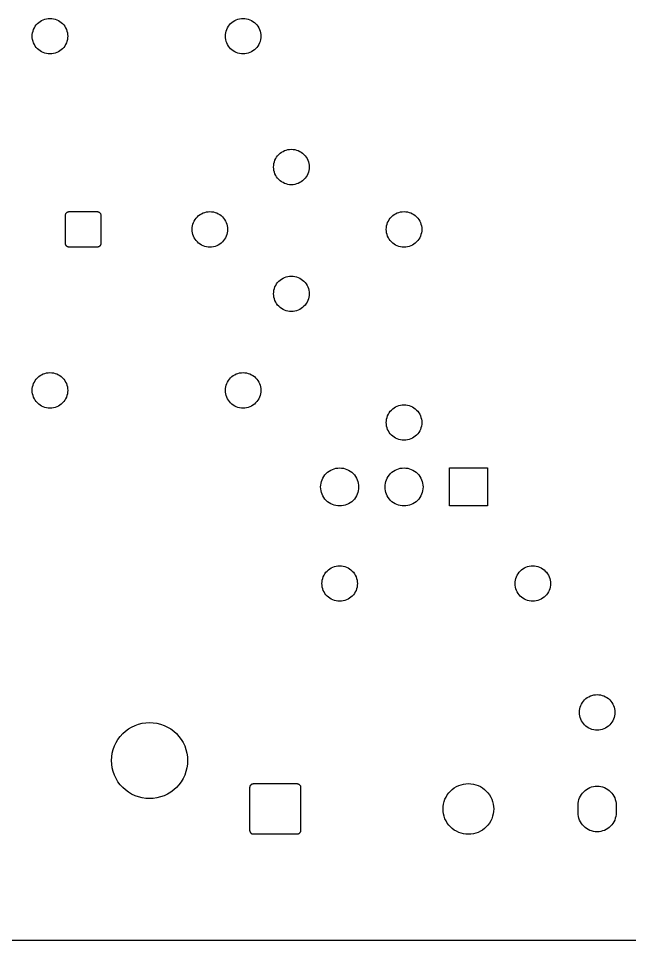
# Model space of a CAD drawing. Header units: millimetres. Extents: x 0 to 102, y 0 to 73.
# Drawn here: x 50.83 to 74.94, y 0 to 36.37 of the extents above; entities that cross this region are included whole.
import ezdxf

# ---------------------------------------------------------------- set-up
doc = ezdxf.new("R2010")
doc.units = ezdxf.units.MM
doc.layers.add('MASK_OPENINGS', color=5, linetype='Continuous')
doc.layers.add('OUTLINE', color=1, linetype='Continuous')

msp = doc.modelspace()

# ---------------------------------------------------------------- linework, layer by layer
at = {"layer": 'MASK_OPENINGS', "color": 5}
for points in [[(52.61101, 35.226), (52.56489, 35.17511), (52.514, 35.12899), (52.45883, 35.08807), (52.39992, 35.05276), (52.33783, 35.0234), (52.27316, 35.00026), (52.20654, 34.98357), (52.1386, 34.97349), (52.07, 34.97012), (52.0014, 34.97349), (51.93346, 34.98357), (51.86684, 35.00026), (51.80217, 35.0234), (51.74008, 35.05276), (51.68117, 35.08807), (51.626, 35.12899), (51.57511, 35.17511), (51.52899, 35.226), (51.48807, 35.28117), (51.45276, 35.34008), (51.4234, 35.40217), (51.40026, 35.46684), (51.38357, 35.53346), (51.37349, 35.6014), (51.37012, 35.67), (51.37349, 35.7386), (51.38357, 35.80654), (51.40026, 35.87316), (51.4234, 35.93783), (51.45276, 35.99992), (51.48807, 36.05883), (51.52899, 36.114), (51.57511, 36.16489), (51.626, 36.21101), (51.68117, 36.25193), (51.74008, 36.28724), (51.80217, 36.3166), (51.86684, 36.33974), (51.93346, 36.35643), (52.0014, 36.36651), (52.07, 36.36988), (52.1386, 36.36651), (52.20654, 36.35643), (52.27316, 36.33974), (52.33783, 36.3166), (52.39992, 36.28724), (52.45883, 36.25193), (52.514, 36.21101), (52.56489, 36.16489), (52.61101, 36.114), (52.65193, 36.05883), (52.68724, 35.99992), (52.7166, 35.93783), (52.73974, 35.87316), (52.75643, 35.80654), (52.76651, 35.7386), (52.76988, 35.67), (52.76651, 35.6014), (52.75643, 35.53346), (52.73974, 35.46684), (52.7166, 35.40217), (52.68724, 35.34008), (52.65193, 35.28117), (52.61101, 35.226)], [(60.18489, 35.17511), (60.134, 35.12899), (60.07883, 35.08807), (60.01992, 35.05276), (59.95783, 35.0234), (59.89316, 35.00026), (59.82654, 34.98357), (59.7586, 34.97349), (59.69, 34.97012), (59.6214, 34.97349), (59.55346, 34.98357), (59.48684, 35.00026), (59.42217, 35.0234), (59.36008, 35.05276), (59.30117, 35.08807), (59.246, 35.12899), (59.19511, 35.17511), (59.14899, 35.226), (59.10807, 35.28117), (59.07276, 35.34008), (59.0434, 35.40217), (59.02026, 35.46684), (59.00357, 35.53346), (58.99349, 35.6014), (58.99012, 35.67), (58.99349, 35.7386), (59.00357, 35.80654), (59.02026, 35.87316), (59.0434, 35.93783), (59.07276, 35.99992), (59.10807, 36.05883), (59.14899, 36.114), (59.19511, 36.16489), (59.246, 36.21101), (59.30117, 36.25193), (59.36008, 36.28724), (59.42217, 36.3166), (59.48684, 36.33974), (59.55346, 36.35643), (59.6214, 36.36651), (59.69, 36.36988), (59.7586, 36.36651), (59.82654, 36.35643), (59.89316, 36.33974), (59.95783, 36.3166), (60.01992, 36.28724), (60.07883, 36.25193), (60.134, 36.21101), (60.18489, 36.16489), (60.23101, 36.114), (60.27193, 36.05883), (60.30724, 35.99992), (60.3366, 35.93783), (60.35974, 35.87316), (60.37643, 35.80654), (60.38651, 35.7386), (60.38988, 35.67), (60.38651, 35.6014), (60.37643, 35.53346), (60.35974, 35.46684), (60.3366, 35.40217), (60.30724, 35.34008), (60.27193, 35.28117), (60.23101, 35.226), (60.18489, 35.17511)], [(62.08989, 30.01511), (62.039, 29.96899), (61.98383, 29.92807), (61.92492, 29.89276), (61.86283, 29.8634), (61.79816, 29.84026), (61.73154, 29.82357), (61.6636, 29.81349), (61.595, 29.81012), (61.5264, 29.81349), (61.45846, 29.82357), (61.39184, 29.84026), (61.32717, 29.8634), (61.26508, 29.89276), (61.20617, 29.92807), (61.151, 29.96899), (61.10011, 30.01511), (61.05399, 30.066), (61.01307, 30.12117), (60.97776, 30.18008), (60.9484, 30.24217), (60.92526, 30.30684), (60.90857, 30.37346), (60.89849, 30.4414), (60.89512, 30.51), (60.89849, 30.5786), (60.90857, 30.64654), (60.92526, 30.71316), (60.9484, 30.77783), (60.97776, 30.83992), (61.01307, 30.89883), (61.05399, 30.954), (61.10011, 31.00489), (61.151, 31.05101), (61.20617, 31.09193), (61.26508, 31.12724), (61.32717, 31.1566), (61.39184, 31.17974), (61.45846, 31.19643), (61.5264, 31.20651), (61.595, 31.20988), (61.6636, 31.20651), (61.73154, 31.19643), (61.79816, 31.17974), (61.86283, 31.1566), (61.92492, 31.12724), (61.98383, 31.09193), (62.039, 31.05101), (62.08989, 31.00489), (62.13601, 30.954), (62.17693, 30.89883), (62.21224, 30.83992), (62.2416, 30.77783), (62.26474, 30.71316), (62.28143, 30.64654), (62.29151, 30.5786), (62.29488, 30.51), (62.29151, 30.4414), (62.28143, 30.37346), (62.26474, 30.30684), (62.2416, 30.24217), (62.21224, 30.18008), (62.17693, 30.12117), (62.13601, 30.066), (62.08989, 30.01511)], [(54.05462, 27.41673), (54.04586, 27.40492), (54.03598, 27.39402), (54.02508, 27.38414), (54.01327, 27.37538), (54.00065, 27.36782), (53.98736, 27.36153), (53.97351, 27.35657), (53.95924, 27.353), (53.94469, 27.35084), (53.92755, 27.35), (52.83245, 27.35), (52.81531, 27.35084), (52.80076, 27.353), (52.78649, 27.35657), (52.77264, 27.36153), (52.75935, 27.36782), (52.74673, 27.37538), (52.73492, 27.38414), (52.72402, 27.39402), (52.71414, 27.40492), (52.70538, 27.41673), (52.69782, 27.42935), (52.69153, 27.44264), (52.68657, 27.45649), (52.683, 27.47076), (52.68084, 27.48531), (52.68, 27.50245), (52.68, 28.59755), (52.68084, 28.61469), (52.683, 28.62924), (52.68657, 28.64351), (52.69153, 28.65736), (52.69782, 28.67065), (52.70538, 28.68327), (52.71414, 28.69508), (52.72402, 28.70598), (52.73492, 28.71586), (52.74673, 28.72462), (52.75935, 28.73218), (52.77264, 28.73847), (52.78649, 28.74343), (52.80076, 28.747), (52.81531, 28.74916), (52.83245, 28.75), (53.92755, 28.75), (53.94469, 28.74916), (53.95924, 28.747), (53.97351, 28.74343), (53.98736, 28.73847), (54.00065, 28.73218), (54.01327, 28.72462), (54.02508, 28.71586), (54.03598, 28.70598), (54.04586, 28.69508), (54.05462, 28.68327), (54.06218, 28.67065), (54.06847, 28.65736), (54.07343, 28.64351), (54.077, 28.62924), (54.07916, 28.61469), (54.08, 28.59755), (54.08, 27.50245), (54.07916, 27.48531), (54.077, 27.47076), (54.07343, 27.45649), (54.06847, 27.44264), (54.06218, 27.42935), (54.05462, 27.41673)], [(58.92101, 27.606), (58.87489, 27.55511), (58.824, 27.50899), (58.76883, 27.46807), (58.70992, 27.43276), (58.64783, 27.4034), (58.58316, 27.38026), (58.51654, 27.36357), (58.4486, 27.35349), (58.38, 27.35012), (58.3114, 27.35349), (58.24346, 27.36357), (58.17684, 27.38026), (58.11217, 27.4034), (58.05008, 27.43276), (57.99117, 27.46807), (57.936, 27.50899), (57.88511, 27.55511), (57.83899, 27.606), (57.79807, 27.66117), (57.76276, 27.72008), (57.7334, 27.78217), (57.71026, 27.84684), (57.69357, 27.91346), (57.68349, 27.9814), (57.68012, 28.05), (57.68349, 28.1186), (57.69357, 28.18654), (57.71026, 28.25316), (57.7334, 28.31783), (57.76276, 28.37992), (57.79807, 28.43883), (57.83899, 28.494), (57.88511, 28.54489), (57.936, 28.59101), (57.99117, 28.63193), (58.05008, 28.66724), (58.11217, 28.6966), (58.17684, 28.71974), (58.24346, 28.73643), (58.3114, 28.74651), (58.38, 28.74988), (58.4486, 28.74651), (58.51654, 28.73643), (58.58316, 28.71974), (58.64783, 28.6966), (58.70992, 28.66724), (58.76883, 28.63193), (58.824, 28.59101), (58.87489, 28.54489), (58.92101, 28.494), (58.96193, 28.43883), (58.99724, 28.37992), (59.0266, 28.31783), (59.04974, 28.25316), (59.06643, 28.18654), (59.07651, 28.1186), (59.07988, 28.05), (59.07651, 27.9814), (59.06643, 27.91346), (59.04974, 27.84684), (59.0266, 27.78217), (58.99724, 27.72008), (58.96193, 27.66117), (58.92101, 27.606)], [(66.53489, 27.55511), (66.484, 27.50899), (66.42883, 27.46807), (66.36992, 27.43276), (66.30783, 27.4034), (66.24316, 27.38026), (66.17654, 27.36357), (66.1086, 27.35349), (66.04, 27.35012), (65.9714, 27.35349), (65.90346, 27.36357), (65.83684, 27.38026), (65.77217, 27.4034), (65.71008, 27.43276), (65.65117, 27.46807), (65.596, 27.50899), (65.54511, 27.55511), (65.49899, 27.606), (65.45807, 27.66117), (65.42276, 27.72008), (65.3934, 27.78217), (65.37026, 27.84684), (65.35357, 27.91346), (65.34349, 27.9814), (65.34012, 28.05), (65.34349, 28.1186), (65.35357, 28.18654), (65.37026, 28.25316), (65.3934, 28.31783), (65.42276, 28.37992), (65.45807, 28.43883), (65.49899, 28.494), (65.54511, 28.54489), (65.596, 28.59101), (65.65117, 28.63193), (65.71008, 28.66724), (65.77217, 28.6966), (65.83684, 28.71974), (65.90346, 28.73643), (65.9714, 28.74651), (66.04, 28.74988), (66.1086, 28.74651), (66.17654, 28.73643), (66.24316, 28.71974), (66.30783, 28.6966), (66.36992, 28.66724), (66.42883, 28.63193), (66.484, 28.59101), (66.53489, 28.54489), (66.58101, 28.494), (66.62193, 28.43883), (66.65724, 28.37992), (66.6866, 28.31783), (66.70974, 28.25316), (66.72643, 28.18654), (66.73651, 28.1186), (66.73988, 28.05), (66.73651, 27.9814), (66.72643, 27.91346), (66.70974, 27.84684), (66.6866, 27.78217), (66.65724, 27.72008), (66.62193, 27.66117), (66.58101, 27.606), (66.53489, 27.55511)], [(62.13601, 25.066), (62.08989, 25.01511), (62.039, 24.96899), (61.98383, 24.92807), (61.92492, 24.89276), (61.86283, 24.8634), (61.79816, 24.84026), (61.73154, 24.82357), (61.6636, 24.81349), (61.595, 24.81012), (61.5264, 24.81349), (61.45846, 24.82357), (61.39184, 24.84026), (61.32717, 24.8634), (61.26508, 24.89276), (61.20617, 24.92807), (61.151, 24.96899), (61.10011, 25.01511), (61.05399, 25.066), (61.01307, 25.12117), (60.97776, 25.18008), (60.9484, 25.24217), (60.92526, 25.30684), (60.90857, 25.37346), (60.89849, 25.4414), (60.89512, 25.51), (60.89849, 25.5786), (60.90857, 25.64654), (60.92526, 25.71316), (60.9484, 25.77783), (60.97776, 25.83992), (61.01307, 25.89883), (61.05399, 25.954), (61.10011, 26.00489), (61.151, 26.05101), (61.20617, 26.09193), (61.26508, 26.12724), (61.32717, 26.1566), (61.39184, 26.17974), (61.45846, 26.19643), (61.5264, 26.20651), (61.595, 26.20988), (61.6636, 26.20651), (61.73154, 26.19643), (61.79816, 26.17974), (61.86283, 26.1566), (61.92492, 26.12724), (61.98383, 26.09193), (62.039, 26.05101), (62.08989, 26.00489), (62.13601, 25.954), (62.17693, 25.89883), (62.21224, 25.83992), (62.2416, 25.77783), (62.26474, 25.71316), (62.28143, 25.64654), (62.29151, 25.5786), (62.29488, 25.51), (62.29151, 25.4414), (62.28143, 25.37346), (62.26474, 25.30684), (62.2416, 25.24217), (62.21224, 25.18008), (62.17693, 25.12117), (62.13601, 25.066)], [(52.56489, 21.20511), (52.514, 21.15899), (52.45883, 21.11807), (52.39992, 21.08276), (52.33783, 21.0534), (52.27316, 21.03026), (52.20654, 21.01357), (52.1386, 21.00349), (52.07, 21.00012), (52.0014, 21.00349), (51.93346, 21.01357), (51.86684, 21.03026), (51.80217, 21.0534), (51.74008, 21.08276), (51.68117, 21.11807), (51.626, 21.15899), (51.57511, 21.20511), (51.52899, 21.256), (51.48807, 21.31117), (51.45276, 21.37008), (51.4234, 21.43217), (51.40026, 21.49684), (51.38357, 21.56346), (51.37349, 21.6314), (51.37012, 21.7), (51.37349, 21.7686), (51.38357, 21.83654), (51.40026, 21.90316), (51.4234, 21.96783), (51.45276, 22.02992), (51.48807, 22.08883), (51.52899, 22.144), (51.57511, 22.19489), (51.626, 22.24101), (51.68117, 22.28193), (51.74008, 22.31724), (51.80217, 22.3466), (51.86684, 22.36974), (51.93346, 22.38643), (52.0014, 22.39651), (52.07, 22.39988), (52.1386, 22.39651), (52.20654, 22.38643), (52.27316, 22.36974), (52.33783, 22.3466), (52.39992, 22.31724), (52.45883, 22.28193), (52.514, 22.24101), (52.56489, 22.19489), (52.61101, 22.144), (52.65193, 22.08883), (52.68724, 22.02992), (52.7166, 21.96783), (52.73974, 21.90316), (52.75643, 21.83654), (52.76651, 21.7686), (52.76988, 21.7), (52.76651, 21.6314), (52.75643, 21.56346), (52.73974, 21.49684), (52.7166, 21.43217), (52.68724, 21.37008), (52.65193, 21.31117), (52.61101, 21.256), (52.56489, 21.20511)], [(60.18489, 21.20511), (60.134, 21.15899), (60.07883, 21.11807), (60.01992, 21.08276), (59.95783, 21.0534), (59.89316, 21.03026), (59.82654, 21.01357), (59.7586, 21.00349), (59.69, 21.00012), (59.6214, 21.00349), (59.55346, 21.01357), (59.48684, 21.03026), (59.42217, 21.0534), (59.36008, 21.08276), (59.30117, 21.11807), (59.246, 21.15899), (59.19511, 21.20511), (59.14899, 21.256), (59.10807, 21.31117), (59.07276, 21.37008), (59.0434, 21.43217), (59.02026, 21.49684), (59.00357, 21.56346), (58.99349, 21.6314), (58.99012, 21.7), (58.99349, 21.7686), (59.00357, 21.83654), (59.02026, 21.90316), (59.0434, 21.96783), (59.07276, 22.02992), (59.10807, 22.08883), (59.14899, 22.144), (59.19511, 22.19489), (59.246, 22.24101), (59.30117, 22.28193), (59.36008, 22.31724), (59.42217, 22.3466), (59.48684, 22.36974), (59.55346, 22.38643), (59.6214, 22.39651), (59.69, 22.39988), (59.7586, 22.39651), (59.82654, 22.38643), (59.89316, 22.36974), (59.95783, 22.3466), (60.01992, 22.31724), (60.07883, 22.28193), (60.134, 22.24101), (60.18489, 22.19489), (60.23101, 22.144), (60.27193, 22.08883), (60.30724, 22.02992), (60.3366, 21.96783), (60.35974, 21.90316), (60.37643, 21.83654), (60.38651, 21.7686), (60.38988, 21.7), (60.38651, 21.6314), (60.37643, 21.56346), (60.35974, 21.49684), (60.3366, 21.43217), (60.30724, 21.37008), (60.27193, 21.31117), (60.23101, 21.256), (60.18489, 21.20511)], [(66.53489, 19.93511), (66.484, 19.88899), (66.42883, 19.84807), (66.36992, 19.81276), (66.30783, 19.7834), (66.24316, 19.76026), (66.17654, 19.74357), (66.1086, 19.73349), (66.04, 19.73012), (65.9714, 19.73349), (65.90346, 19.74357), (65.83684, 19.76026), (65.77217, 19.7834), (65.71008, 19.81276), (65.65117, 19.84807), (65.596, 19.88899), (65.54511, 19.93511), (65.49899, 19.986), (65.45807, 20.04117), (65.42276, 20.10008), (65.3934, 20.16217), (65.37026, 20.22684), (65.35357, 20.29346), (65.34349, 20.3614), (65.34012, 20.43), (65.34349, 20.4986), (65.35357, 20.56654), (65.37026, 20.63316), (65.3934, 20.69783), (65.42276, 20.75992), (65.45807, 20.81883), (65.49899, 20.874), (65.54511, 20.92489), (65.596, 20.97101), (65.65117, 21.01193), (65.71008, 21.04724), (65.77217, 21.0766), (65.83684, 21.09974), (65.90346, 21.11643), (65.9714, 21.12651), (66.04, 21.12988), (66.1086, 21.12651), (66.17654, 21.11643), (66.24316, 21.09974), (66.30783, 21.0766), (66.36992, 21.04724), (66.42883, 21.01193), (66.484, 20.97101), (66.53489, 20.92489), (66.58101, 20.874), (66.62193, 20.81883), (66.65724, 20.75992), (66.6866, 20.69783), (66.70974, 20.63316), (66.72643, 20.56654), (66.73651, 20.4986), (66.73988, 20.43), (66.73651, 20.3614), (66.72643, 20.29346), (66.70974, 20.22684), (66.6866, 20.16217), (66.65724, 20.10008), (66.62193, 20.04117), (66.58101, 19.986), (66.53489, 19.93511)], [(64.03024, 17.35976), (63.97572, 17.31034), (63.91661, 17.2665), (63.85349, 17.22867), (63.78697, 17.1972), (63.71768, 17.17241), (63.64629, 17.15453), (63.5735, 17.14373), (63.5, 17.14012), (63.4265, 17.14373), (63.35371, 17.15453), (63.28232, 17.17241), (63.21303, 17.1972), (63.14651, 17.22867), (63.08339, 17.2665), (63.02428, 17.31034), (62.96976, 17.35976), (62.92034, 17.41428), (62.8765, 17.47339), (62.83867, 17.53651), (62.8072, 17.60303), (62.78241, 17.67232), (62.76453, 17.74371), (62.75373, 17.8165), (62.75012, 17.89), (62.75373, 17.9635), (62.76453, 18.03629), (62.78241, 18.10768), (62.8072, 18.17697), (62.83867, 18.24349), (62.8765, 18.30661), (62.92034, 18.36572), (62.96976, 18.42024), (63.02428, 18.46966), (63.08339, 18.5135), (63.14651, 18.55133), (63.21303, 18.5828), (63.28232, 18.60759), (63.35371, 18.62547), (63.4265, 18.63627), (63.5, 18.63988), (63.5735, 18.63627), (63.64629, 18.62547), (63.71768, 18.60759), (63.78697, 18.5828), (63.85349, 18.55133), (63.91661, 18.5135), (63.97572, 18.46966), (64.03024, 18.42024), (64.07966, 18.36572), (64.1235, 18.30661), (64.16133, 18.24349), (64.1928, 18.17697), (64.21759, 18.10768), (64.23547, 18.03629), (64.24627, 17.9635), (64.24988, 17.89), (64.24627, 17.8165), (64.23547, 17.74371), (64.21759, 17.67232), (64.1928, 17.60303), (64.16133, 17.53651), (64.1235, 17.47339), (64.07966, 17.41428), (64.03024, 17.35976)], [(66.57024, 17.35976), (66.51572, 17.31034), (66.45661, 17.2665), (66.39349, 17.22867), (66.32697, 17.1972), (66.25768, 17.17241), (66.18629, 17.15453), (66.1135, 17.14373), (66.04, 17.14012), (65.9665, 17.14373), (65.89371, 17.15453), (65.82232, 17.17241), (65.75303, 17.1972), (65.68651, 17.22867), (65.62339, 17.2665), (65.56428, 17.31034), (65.50976, 17.35976), (65.46034, 17.41428), (65.4165, 17.47339), (65.37867, 17.53651), (65.3472, 17.60303), (65.32241, 17.67232), (65.30453, 17.74371), (65.29373, 17.8165), (65.29012, 17.89), (65.29373, 17.9635), (65.30453, 18.03629), (65.32241, 18.10768), (65.3472, 18.17697), (65.37867, 18.24349), (65.4165, 18.30661), (65.46034, 18.36572), (65.50976, 18.42024), (65.56428, 18.46966), (65.62339, 18.5135), (65.68651, 18.55133), (65.75303, 18.5828), (65.82232, 18.60759), (65.89371, 18.62547), (65.9665, 18.63627), (66.04, 18.63988), (66.1135, 18.63627), (66.18629, 18.62547), (66.25768, 18.60759), (66.32697, 18.5828), (66.39349, 18.55133), (66.45661, 18.5135), (66.51572, 18.46966), (66.57024, 18.42024), (66.61966, 18.36572), (66.6635, 18.30661), (66.70133, 18.24349), (66.7328, 18.17697), (66.75759, 18.10768), (66.77547, 18.03629), (66.78627, 17.9635), (66.78988, 17.89), (66.78627, 17.8165), (66.77547, 17.74371), (66.75759, 17.67232), (66.7328, 17.60303), (66.70133, 17.53651), (66.6635, 17.47339), (66.61966, 17.41428), (66.57024, 17.35976)], [(67.83, 17.14), (67.83, 18.64), (69.33, 18.64), (69.33, 17.14), (67.83, 17.14)], [(63.99489, 13.58511), (63.944, 13.53899), (63.88883, 13.49807), (63.82992, 13.46276), (63.76783, 13.4334), (63.70316, 13.41026), (63.63654, 13.39357), (63.5686, 13.38349), (63.5, 13.38012), (63.4314, 13.38349), (63.36346, 13.39357), (63.29684, 13.41026), (63.23217, 13.4334), (63.17008, 13.46276), (63.11117, 13.49807), (63.056, 13.53899), (63.00511, 13.58511), (62.95899, 13.636), (62.91807, 13.69117), (62.88276, 13.75008), (62.8534, 13.81217), (62.83026, 13.87684), (62.81357, 13.94346), (62.80349, 14.0114), (62.80012, 14.08), (62.80349, 14.1486), (62.81357, 14.21654), (62.83026, 14.28316), (62.8534, 14.34783), (62.88276, 14.40992), (62.91807, 14.46883), (62.95899, 14.524), (63.00511, 14.57489), (63.056, 14.62101), (63.11117, 14.66193), (63.17008, 14.69724), (63.23217, 14.7266), (63.29684, 14.74974), (63.36346, 14.76643), (63.4314, 14.77651), (63.5, 14.77988), (63.5686, 14.77651), (63.63654, 14.76643), (63.70316, 14.74974), (63.76783, 14.7266), (63.82992, 14.69724), (63.88883, 14.66193), (63.944, 14.62101), (63.99489, 14.57489), (64.04101, 14.524), (64.08193, 14.46883), (64.11724, 14.40992), (64.1466, 14.34783), (64.16974, 14.28316), (64.18643, 14.21654), (64.19651, 14.1486), (64.19988, 14.08), (64.19651, 14.0114), (64.18643, 13.94346), (64.16974, 13.87684), (64.1466, 13.81217), (64.11724, 13.75008), (64.08193, 13.69117), (64.04101, 13.636), (63.99489, 13.58511)], [(71.61489, 13.58511), (71.564, 13.53899), (71.50883, 13.49807), (71.44992, 13.46276), (71.38783, 13.4334), (71.32316, 13.41026), (71.25654, 13.39357), (71.1886, 13.38349), (71.12, 13.38012), (71.0514, 13.38349), (70.98346, 13.39357), (70.91684, 13.41026), (70.85217, 13.4334), (70.79008, 13.46276), (70.73117, 13.49807), (70.676, 13.53899), (70.62511, 13.58511), (70.57899, 13.636), (70.53807, 13.69117), (70.50276, 13.75008), (70.4734, 13.81217), (70.45026, 13.87684), (70.43357, 13.94346), (70.42349, 14.0114), (70.42012, 14.08), (70.42349, 14.1486), (70.43357, 14.21654), (70.45026, 14.28316), (70.4734, 14.34783), (70.50276, 14.40992), (70.53807, 14.46883), (70.57899, 14.524), (70.62511, 14.57489), (70.676, 14.62101), (70.73117, 14.66193), (70.79008, 14.69724), (70.85217, 14.7266), (70.91684, 14.74974), (70.98346, 14.76643), (71.0514, 14.77651), (71.12, 14.77988), (71.1886, 14.77651), (71.25654, 14.76643), (71.32316, 14.74974), (71.38783, 14.7266), (71.44992, 14.69724), (71.50883, 14.66193), (71.564, 14.62101), (71.61489, 14.57489), (71.66101, 14.524), (71.70193, 14.46883), (71.73724, 14.40992), (71.7666, 14.34783), (71.78974, 14.28316), (71.80643, 14.21654), (71.81651, 14.1486), (71.81988, 14.08), (71.81651, 14.0114), (71.80643, 13.94346), (71.78974, 13.87684), (71.7666, 13.81217), (71.73724, 13.75008), (71.70193, 13.69117), (71.66101, 13.636), (71.61489, 13.58511)], [(74.15489, 8.50511), (74.104, 8.45899), (74.04883, 8.41807), (73.98992, 8.38276), (73.92783, 8.3534), (73.86316, 8.33026), (73.79654, 8.31357), (73.7286, 8.30349), (73.66, 8.30012), (73.5914, 8.30349), (73.52346, 8.31357), (73.45684, 8.33026), (73.39217, 8.3534), (73.33008, 8.38276), (73.27117, 8.41807), (73.216, 8.45899), (73.16511, 8.50511), (73.11899, 8.556), (73.07807, 8.61117), (73.04276, 8.67008), (73.0134, 8.73217), (72.99026, 8.79684), (72.97357, 8.86346), (72.96349, 8.9314), (72.96012, 9), (72.96349, 9.0686), (72.97357, 9.13654), (72.99026, 9.20316), (73.0134, 9.26783), (73.04276, 9.32992), (73.07807, 9.38883), (73.11899, 9.444), (73.16511, 9.49489), (73.216, 9.54101), (73.27117, 9.58193), (73.33008, 9.61724), (73.39217, 9.6466), (73.45684, 9.66974), (73.52346, 9.68643), (73.5914, 9.69651), (73.66, 9.69988), (73.7286, 9.69651), (73.79654, 9.68643), (73.86316, 9.66974), (73.92783, 9.6466), (73.98992, 9.61724), (74.04883, 9.58193), (74.104, 9.54101), (74.15489, 9.49489), (74.20101, 9.444), (74.24193, 9.38883), (74.27724, 9.32992), (74.3066, 9.26783), (74.32974, 9.20316), (74.34643, 9.13654), (74.35651, 9.0686), (74.35988, 9), (74.35651, 8.9314), (74.34643, 8.86346), (74.32974, 8.79684), (74.3066, 8.73217), (74.27724, 8.67008), (74.24193, 8.61117), (74.20101, 8.556), (74.15489, 8.50511)], [(57.06057, 6.03943), (56.95151, 5.94058), (56.83329, 5.8529), (56.70704, 5.77722), (56.57398, 5.71429), (56.43539, 5.6647), (56.29261, 5.62894), (56.14701, 5.60734), (56, 5.60012), (55.85299, 5.60734), (55.70739, 5.62894), (55.56461, 5.6647), (55.42602, 5.71429), (55.29296, 5.77722), (55.16671, 5.8529), (55.04849, 5.94058), (54.93943, 6.03943), (54.84058, 6.14849), (54.7529, 6.26671), (54.67722, 6.39296), (54.61429, 6.52602), (54.5647, 6.66461), (54.52894, 6.80739), (54.50734, 6.95299), (54.50012, 7.1), (54.50734, 7.24701), (54.52894, 7.39261), (54.5647, 7.53539), (54.61429, 7.67398), (54.67722, 7.80704), (54.7529, 7.93329), (54.84058, 8.05151), (54.93943, 8.16057), (55.04849, 8.25942), (55.16671, 8.3471), (55.29296, 8.42278), (55.42602, 8.48571), (55.56461, 8.5353), (55.70739, 8.57106), (55.85299, 8.59266), (56, 8.59988), (56.14701, 8.59266), (56.29261, 8.57106), (56.43539, 8.5353), (56.57398, 8.48571), (56.70704, 8.42278), (56.83329, 8.3471), (56.95151, 8.25942), (57.06057, 8.16057), (57.15942, 8.05151), (57.2471, 7.93329), (57.32278, 7.80704), (57.38571, 7.67398), (57.4353, 7.53539), (57.47106, 7.39261), (57.49266, 7.24701), (57.49988, 7.1), (57.49266, 6.95299), (57.47106, 6.80739), (57.4353, 6.66461), (57.38571, 6.52602), (57.32278, 6.39296), (57.2471, 6.26671), (57.15942, 6.14849), (57.06057, 6.03943)], [(60.01492, 4.22414), (60.00402, 4.23402), (59.99414, 4.24492), (59.98538, 4.25673), (59.97782, 4.26935), (59.97153, 4.28264), (59.96657, 4.29649), (59.963, 4.31076), (59.96084, 4.32531), (59.96, 4.34245), (59.96, 6.03755), (59.96084, 6.05469), (59.963, 6.06924), (59.96657, 6.08351), (59.97153, 6.09736), (59.97782, 6.11065), (59.98538, 6.12327), (59.99414, 6.13508), (60.00402, 6.14598), (60.01492, 6.15586), (60.02673, 6.16462), (60.03935, 6.17218), (60.05264, 6.17847), (60.06649, 6.18343), (60.08076, 6.187), (60.09531, 6.18916), (60.11245, 6.19), (61.80755, 6.19), (61.82469, 6.18916), (61.83924, 6.187), (61.85351, 6.18343), (61.86736, 6.17847), (61.88065, 6.17218), (61.89327, 6.16462), (61.90508, 6.15586), (61.91598, 6.14598), (61.92586, 6.13508), (61.93462, 6.12327), (61.94218, 6.11065), (61.94847, 6.09736), (61.95343, 6.08351), (61.957, 6.06924), (61.95916, 6.05469), (61.96, 6.03755), (61.96, 4.34245), (61.95916, 4.32531), (61.957, 4.31076), (61.95343, 4.29649), (61.94847, 4.28264), (61.94218, 4.26935), (61.93462, 4.25673), (61.92586, 4.24492), (61.91598, 4.23402), (61.90508, 4.22414), (61.89327, 4.21538), (61.88065, 4.20782), (61.86736, 4.20153), (61.85351, 4.19657), (61.83924, 4.193), (61.82469, 4.19084), (61.80755, 4.19), (60.11245, 4.19), (60.09531, 4.19084), (60.08076, 4.193), (60.06649, 4.19657), (60.05264, 4.20153), (60.03935, 4.20782), (60.02673, 4.21538), (60.01492, 4.22414)], [(69.28702, 4.48298), (69.21432, 4.41708), (69.1355, 4.35863), (69.05134, 4.30819), (68.96264, 4.26623), (68.87025, 4.23318), (68.77507, 4.20933), (68.67801, 4.19494), (68.58, 4.19012), (68.48199, 4.19494), (68.38493, 4.20933), (68.28975, 4.23318), (68.19736, 4.26623), (68.10866, 4.30819), (68.0245, 4.35863), (67.94568, 4.41708), (67.87298, 4.48298), (67.80708, 4.55568), (67.74863, 4.6345), (67.69819, 4.71866), (67.65623, 4.80736), (67.62318, 4.89975), (67.59933, 4.99493), (67.58494, 5.09199), (67.58012, 5.19), (67.58494, 5.28801), (67.59933, 5.38507), (67.62318, 5.48025), (67.65623, 5.57264), (67.69819, 5.66134), (67.74863, 5.7455), (67.80708, 5.82432), (67.87298, 5.89702), (67.94568, 5.96292), (68.0245, 6.02137), (68.10866, 6.07181), (68.19736, 6.11377), (68.28975, 6.14682), (68.38493, 6.17067), (68.48199, 6.18506), (68.58, 6.18988), (68.67801, 6.18506), (68.77507, 6.17067), (68.87025, 6.14682), (68.96264, 6.11377), (69.05134, 6.07181), (69.1355, 6.02137), (69.21432, 5.96292), (69.28702, 5.89702), (69.35292, 5.82432), (69.41137, 5.7455), (69.46181, 5.66134), (69.50377, 5.57264), (69.53682, 5.48025), (69.56067, 5.38507), (69.57506, 5.28801), (69.57988, 5.19), (69.57506, 5.09199), (69.56067, 4.99493), (69.53682, 4.89975), (69.50377, 4.80736), (69.46181, 4.71866), (69.41137, 4.6345), (69.35292, 4.55568), (69.28702, 4.48298)], [(73.12976, 5.87024), (73.18428, 5.91966), (73.24339, 5.9635), (73.30651, 6.00133), (73.37303, 6.0328), (73.44232, 6.05759), (73.51371, 6.07547), (73.5865, 6.08627), (73.66, 6.08988), (73.7335, 6.08627), (73.80629, 6.07547), (73.87768, 6.05759), (73.94697, 6.0328), (74.01349, 6.00133), (74.07661, 5.9635), (74.13572, 5.91966), (74.19024, 5.87024), (74.23966, 5.81572), (74.2835, 5.75661), (74.32133, 5.69349), (74.3528, 5.62697), (74.37759, 5.55768), (74.39547, 5.48629), (74.40627, 5.4135), (74.41, 5.33755), (74.41, 5.04245), (74.40627, 4.9665), (74.39547, 4.89371), (74.37759, 4.82232), (74.3528, 4.75303), (74.32133, 4.68651), (74.2835, 4.62339), (74.23966, 4.56428), (74.19024, 4.50976), (74.13572, 4.46034), (74.07661, 4.4165), (74.01349, 4.37867), (73.94697, 4.3472), (73.87768, 4.32241), (73.80629, 4.30453), (73.7335, 4.29373), (73.66, 4.29012), (73.5865, 4.29373), (73.51371, 4.30453), (73.44232, 4.32241), (73.37303, 4.3472), (73.30651, 4.37867), (73.24339, 4.4165), (73.18428, 4.46034), (73.12976, 4.50976), (73.08034, 4.56428), (73.0365, 4.62339), (72.99867, 4.68651), (72.9672, 4.75303), (72.94241, 4.82232), (72.92453, 4.89371), (72.91373, 4.9665), (72.91, 5.04245), (72.91, 5.33755), (72.91373, 5.4135), (72.92453, 5.48629), (72.94241, 5.55768), (72.9672, 5.62697), (72.99867, 5.69349), (73.0365, 5.75661), (73.08034, 5.81572), (73.12976, 5.87024)]]:
    msp.add_lwpolyline(points, close=True, dxfattribs=at)
at = {"layer": 'OUTLINE', "color": 1}
msp.add_lwpolyline([(97.88, 0), (4, 0)], dxfattribs=at)

doc.saveas('drawing.dxf')
